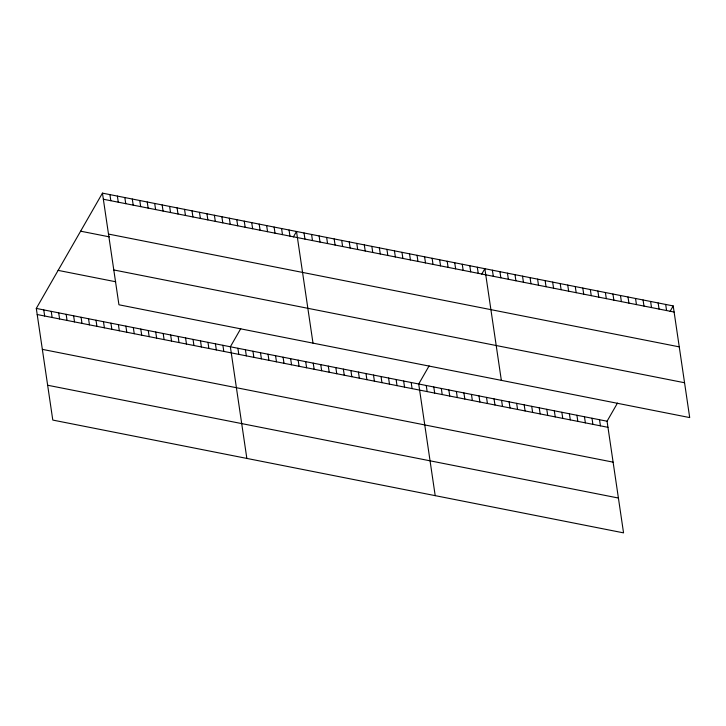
<?xml version="1.0" encoding="UTF-8"?>
<svg xmlns="http://www.w3.org/2000/svg" width="726" height="726" viewBox="0 0 726 726"><rect width="100%" height="100%" fill="white"/><g stroke="black" fill="none" stroke-linecap="round" stroke-linejoin="round"><path stroke-width="1.09" d="M617.463 403.093L607.063 421.216L623.552 532.866L52.789 420.073L36.3 308.423L102.448 193.134L673.211 305.927L689.7 417.577L118.937 304.784L102.448 193.134M240.751 328.651L230.36 346.774L246.849 458.424M293.386 236.921L296.507 231.485L312.997 343.135M429.111 365.877L418.711 383.99L435.201 495.64M481.746 274.138L484.859 268.711L501.348 380.36M670.098 311.363L673.211 305.927M103.346 199.242L674.118 312.035M108.492 234.071L679.255 346.865M80.622 231.186L109.408 236.867M113.791 269.954L684.554 382.747M58.125 270.381L115.706 281.761M36.3 308.423L607.063 421.216M37.198 314.53L607.971 427.324M42.344 349.36L613.107 462.153M47.644 385.243L618.407 498.036M665.678 304.439L666.577 310.546M658.146 302.951L659.045 309.058M650.614 301.462L651.512 307.57M643.073 299.974L643.98 306.082M635.54 298.486L636.448 304.593M628.008 296.998L628.907 303.105M620.476 295.509L621.374 301.617M612.944 294.021L613.842 300.128M605.402 292.533L606.31 298.64M597.87 291.035L598.778 297.152M590.338 289.547L591.236 295.654M582.806 288.059L583.704 294.166M599.531 419.728L600.429 425.835M575.273 286.57L576.172 292.678M591.999 418.24L592.897 424.347M567.732 285.082L568.639 291.19M584.466 416.742L585.365 422.859M560.2 283.594L561.107 289.701M576.925 415.254L577.832 421.361M552.668 282.105L553.566 288.213M569.393 413.766L570.3 419.873M545.135 280.617L546.034 286.725M561.86 412.277L562.759 418.385M537.603 279.129L538.501 285.236M554.328 410.789L555.227 416.896M530.062 277.641L530.969 283.748M546.796 409.301L547.694 415.408M522.529 276.152L523.437 282.26M539.255 407.812L540.162 413.92M514.997 274.664L515.896 280.771M531.722 406.324L532.63 412.432M507.465 273.176L508.363 279.283M524.19 404.836L525.089 410.943M499.933 271.687L500.831 277.795M516.658 403.347L517.556 409.455M492.391 270.199L493.299 276.307M509.126 401.859L510.024 407.967M501.584 400.371L502.492 406.478M477.327 267.222L478.225 273.33M494.052 398.883L494.96 404.99M469.795 265.725L470.693 271.842M486.52 397.394L487.418 403.502M462.262 264.237L463.161 270.344M478.988 395.906L479.886 402.013M454.721 262.748L455.629 268.856M471.455 394.418L472.354 400.525M447.189 261.26L448.096 267.368M463.914 392.929L464.822 399.037M439.657 259.772L440.555 265.879M456.382 391.432L457.289 397.549M432.124 258.284L433.023 264.391M448.85 389.944L449.748 396.051M424.592 256.795L425.49 262.903M441.317 388.455L442.216 394.563M417.051 255.307L417.958 261.414M433.785 386.967L434.683 393.075M409.518 253.819L410.426 259.926M426.244 385.479L427.151 391.586M401.986 252.33L402.885 258.438M394.454 250.842L395.352 256.95M411.179 382.502L412.078 388.61M386.922 249.354L387.82 255.461M403.647 381.014L404.545 387.121M379.38 247.865L380.288 253.973M396.106 379.526L397.013 385.633M371.848 246.377L372.756 252.485M388.573 378.037L389.481 384.145M364.316 244.889L365.214 250.996M381.041 376.549L381.94 382.656M356.784 243.401L357.682 249.508M373.509 375.061L374.407 381.168M349.251 241.912L350.15 248.02M365.977 373.572L366.875 379.68M341.71 240.415L342.618 246.531M358.435 372.084L359.343 378.192M334.178 238.927L335.085 245.034M350.903 370.596L351.811 376.703M326.646 237.438L327.544 243.546M343.371 369.107L344.269 375.215M319.113 235.95L320.012 242.057M335.839 367.619L336.737 373.727M311.581 234.462L312.479 240.569M328.306 366.122L329.205 372.238M304.04 232.973L304.947 239.081M320.765 364.634L321.672 370.741M313.233 363.145L314.14 369.253M289.048 230.015L289.946 236.122M305.7 361.657L306.599 367.764M281.579 228.536L282.487 234.643M298.168 360.169L299.067 366.276M274.119 227.066L275.018 233.173M290.636 358.68L291.534 364.788M266.651 225.586L267.558 231.694M283.095 357.192L284.002 363.299M259.191 224.116L260.089 230.224M275.562 355.704L276.47 361.811M251.722 222.637L252.63 228.744M268.03 354.215L268.929 360.323M244.263 221.158L245.161 227.265M260.498 352.727L261.396 358.835M236.794 219.688L237.701 225.795M252.966 351.239L253.864 357.346M229.334 218.208L230.233 224.316M245.424 349.75L246.332 355.858M221.866 216.738L222.773 222.846M237.892 348.262L238.8 354.37M214.406 215.259L215.304 221.366M206.946 213.789L207.845 219.896M222.9 345.295L223.799 351.402M199.478 212.31L200.376 218.417M215.431 343.825L216.33 349.932M192.018 210.839L192.916 216.947M207.972 342.345L208.87 348.453M184.549 209.36L185.457 215.468M200.503 340.875L201.411 346.983M177.09 207.89L177.988 213.998M193.043 339.396L193.942 345.503M169.621 206.411L170.528 212.518M185.575 337.926L186.482 344.033M162.161 204.941L163.06 211.048M178.115 336.447L179.013 342.554M154.692 203.461L155.6 209.569M170.646 334.976L171.554 341.084M147.233 201.991L148.131 208.099M163.187 333.497L164.085 339.605M139.764 200.512L140.672 206.62M155.718 332.018L156.625 338.135M132.304 199.042L133.203 205.149M148.258 330.548L149.157 336.655M124.836 197.563L125.743 203.67M140.79 329.069L141.697 335.176M117.376 196.084L118.274 202.2M133.33 327.598L134.228 333.706M109.916 194.613L110.815 200.721M125.87 326.119L126.769 332.227M118.402 324.649L119.3 330.757M110.942 323.17L111.84 329.277M103.473 321.7L104.381 327.807M96.013 320.22L96.912 326.328M88.545 318.75L89.452 324.858M81.085 317.271L81.984 323.379M73.616 315.801L74.524 321.908M66.157 314.322L67.055 320.429M58.688 312.852L59.596 318.959M51.228 311.372L52.127 317.48M43.76 309.902L44.667 316.01"/></g></svg>
